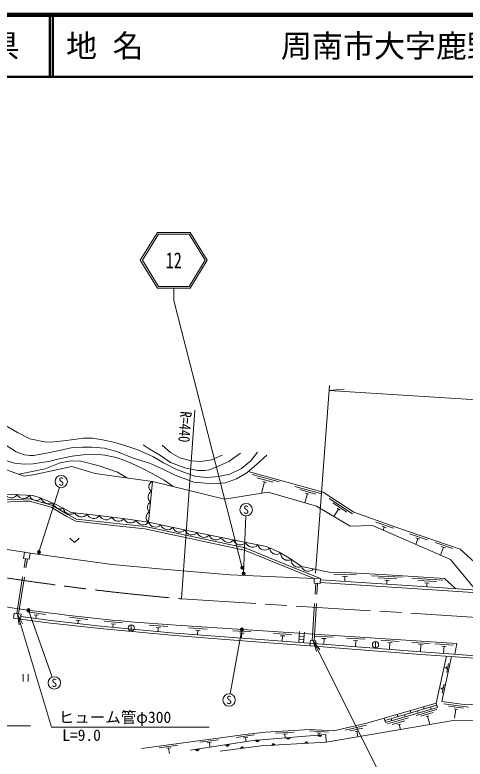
# Model space of a CAD drawing. Units: millimetres at full size, sheet at 1:1000; details may follow other scales. Extents: x 40000 to 680000, y 20000 to 380000.
# Drawn here: x 362131 to 434725, y 260073 to 380000 of the extents above; entities that cross this region are included whole.
import ezdxf
from ezdxf.enums import TextEntityAlignment as Align

# ---------------------------------------------------------------- set-up
doc = ezdxf.new("R2010")
doc.units = ezdxf.units.MM
doc.header["$LTSCALE"] = 1000
doc.linetypes.add('CHAIN', pattern=[18.5, 12, -1.5, 3.5, -1.5])
doc.linetypes.add('DASHED', pattern=[7.5, 6, -1.5])
for name, color, linetype, lineweight in [('M-BGD', 7, 'Continuous', 13), ('M-BMK', 2, 'CHAIN', 13), ('M-STR-HTXT', 7, 'Continuous', 13), ('M-STR-STRC', 7, 'Continuous', 13), ('M-TTL', 2, 'Continuous', 140), ('M-TTL-LINE', 7, 'Continuous', 50)]:
    doc.layers.add(name, color=color, linetype=linetype, lineweight=lineweight)
doc.layers.add('M-TTL-TXT', color=7, linetype='Continuous')
doc.styles.add('ＭＳ ゴシック', font='')
doc.styles.get('ＭＳ ゴシック').set_extended_font_data('MS Gothic')

# ---------------------------------------------------------------- blocks, each defined once
blk = doc.blocks.new('open_arrow')
at = {"color": 0, "linetype": 'Continuous', "lineweight": -2}
blk.add_lwpolyline([(7.5, 1.25), (0, 0), (7.5, -1.25)], dxfattribs=at)

msp = doc.modelspace()

# ---------------------------------------------------------------- hatches: boundary and pattern name
at = {"layer": 'M-BGD'}
for points in [[(410994, 263934), (411617, 263986, -0.84072)], [(400923, 263106), (401546, 263157, -0.84072)], [(405917, 263517), (406541, 263568, -0.84072)], [(408947, 262617, -0.4608), (409135, 262863, -0.4608), (409348, 262639)], [(391228, 261645), (391847, 261740, -0.84072)], [(396094, 262391), (396712, 262486, -0.84072)], [(398586, 261798, -0.4608), (398754, 262057, -0.4608), (398984, 261850)], [(403603, 262320, -0.4608), (403791, 262566, -0.4608), (404004, 262343)]]:
    msp.add_hatch(color=256, dxfattribs=at).paths.add_polyline_path(points)
at = {"layer": 'M-STR-HTXT'}
for points in [[(366240, 293536, -0.41421), (366130, 293200, -0.41421), (365794, 293309, -1)], [(399019, 291027, -1), (398580, 290788, -0.41421), (398680, 291127, -0.41421)], [(399205, 290153, -1), (398834, 289817, -1)], [(364194, 283858, -1), (364413, 284308, -1)], [(398519, 280826, -1), (398933, 281106, -0.41421), (398867, 280759, -0.41421)]]:
    msp.add_hatch(color=256, dxfattribs=at).paths.add_polyline_path(points)

# ---------------------------------------------------------------- linework, layer by layer
at = {"layer": 'M-BGD'}
for p, q in [((404716, 304732), (400377, 305928)), ((383686, 298245), (384330, 304834)), ((403768, 304682), (401165, 305399)), ((402387, 304751), (401886, 302935)), ((402691, 304667), (402083, 304835)), ((411627, 302826), (407289, 304022)), ((410680, 302776), (408077, 303494)), ((409298, 302846), (408900, 301400)), ((409602, 302762), (408995, 302929)), ((416543, 299624), (412782, 302094)), ((415626, 299867), (413369, 301349)), ((414333, 300357), (413561, 299181)), ((414596, 300184), (414070, 300530)), ((423185, 297264), (420355, 298259)), ((422000, 297362), (421340, 297594)), ((421670, 297478), (421494, 296977)), ((428616, 295411), (425777, 296379)), ((427431, 295498), (426769, 295724)), ((427100, 295611), (426779, 294669)), ((432729, 294010), (429889, 294978)), ((431212, 294210), (430774, 292925)), ((431543, 294097), (430881, 294323)), ((417134, 289784), (413535, 289879)), ((415747, 289520), (414907, 289542)), ((415327, 289531), (415305, 288688)), ((424649, 289369), (419655, 289617)), ((423635, 289119), (420639, 289268)), ((431112, 288908), (426123, 289234)), ((422472, 288876), (421773, 288911)), ((422122, 288894), (422090, 288245)), ((430095, 288673), (427101, 288869)), ((428928, 288449), (428229, 288495)), ((428578, 288472), (428536, 287824)), ((367111, 283388), (364140, 283805)), ((365931, 283251), (365238, 283348)), ((365584, 283299), (365501, 282711)), ((373890, 282571), (370911, 282923)), ((372713, 282408), (372017, 282490)), ((372365, 282449), (372300, 281903)), ((379504, 282009), (376519, 282306)), ((378330, 281824), (377633, 281894)), ((377982, 281859), (377927, 281312)), ((380899, 281701), (380899, 280701)), ((386777, 281432), (383785, 281658)), ((385608, 281220), (384910, 281273)), ((385259, 281246), (385212, 280627)), ((393157, 281026), (390163, 281220)), ((391990, 280801), (391291, 280847)), ((391641, 280824), (391593, 280095)), ((400250, 280567), (397256, 280761)), ((399083, 280342), (398385, 280387)), ((398734, 280364), (398682, 279561)), ((406809, 280142), (403816, 280336)), ((405642, 279917), (404944, 279962)), ((405293, 279939), (405237, 279067)), ((408020, 280616), (407888, 278867)), ((407963, 279864), (408761, 279804)), ((408817, 280556), (408686, 278806)), ((413508, 279708), (410514, 279902)), ((412341, 279483), (411642, 279528)), ((411991, 279505), (411930, 278562)), ((418619, 279376), (415625, 279570)), ((407925, 279365), (408723, 279305)), ((417452, 279151), (416753, 279197)), ((417103, 279174), (417038, 278168)), ((420276, 279032), (420276, 278032)), ((424115, 279020), (421122, 279214)), ((422948, 278795), (422250, 278841)), ((422599, 278818), (422529, 277743)), ((429105, 278697), (426111, 278891)), ((427938, 278472), (427239, 278517)), ((427589, 278495), (427515, 277360)), ((432842, 278455), (429848, 278649)), ((431675, 278230), (430977, 278275)), ((431326, 278252), (431251, 277089)), ((431706, 274802), (431327, 274883)), ((431670, 274631), (431743, 274973)), ((431755, 274025), (432068, 275492)), ((363488, 273759), (363488, 272559)), ((364288, 273759), (364288, 272559)), ((430992, 271452), (430593, 271537)), ((430955, 271281), (431028, 271623)), ((431041, 270675), (431354, 272142)), ((430161, 268746), (421767, 266307)), ((430059, 269098), (430263, 268394)), ((435278, 268451), (431316, 269000)), ((430263, 268394), (421869, 265955)), ((425890, 267886), (425992, 267534)), ((430173, 268055), (426812, 267079)), ((427048, 267841), (427150, 267489)), ((429585, 267572), (427568, 266986)), ((428002, 268500), (428104, 268148)), ((429161, 268455), (429263, 268103)), ((434445, 268264), (432067, 268593)), ((433492, 268093), (432937, 268170)), ((433215, 268131), (433009, 266645)), ((421664, 266659), (421869, 265955)), ((425583, 266722), (422222, 265745)), ((422823, 266614), (422925, 266262)), ((424994, 266238), (422978, 265652)), ((423777, 267272), (423879, 266921)), ((424935, 267228), (425038, 266876)), ((428895, 267059), (428425, 266923)), ((428660, 266991), (429053, 265638)), ((418824, 265529), (415410, 264758)), ((418208, 265082), (416159, 264620)), ((424305, 265726), (423834, 265589)), ((424070, 265657), (424309, 264834)), ((400781, 263976), (397808, 263574)), ((407156, 264440), (404162, 264253)), ((406023, 264129), (405325, 264085)), ((405674, 264107), (405712, 263500)), ((412680, 264436), (409685, 264607)), ((411518, 264262), (410819, 264302)), ((411617, 263986), (410994, 263934)), ((411168, 264282), (411149, 263947)), ((417488, 264612), (417011, 264504)), ((417249, 264558), (417450, 263672)), ((394941, 263187), (391968, 262786)), ((393833, 262796), (393140, 262702)), ((393486, 262749), (393587, 262007)), ((399674, 263584), (398980, 263490)), ((399327, 263537), (399413, 262900)), ((401546, 263157), (400923, 263106)), ((406541, 263568), (405917, 263517)), ((388379, 262301), (385406, 261900)), ((387272, 261910), (386578, 261816)), ((386925, 261863), (387041, 261003)), ((391847, 261740), (391228, 261645)), ((396712, 262486), (396094, 262391)), ((398586, 261798), (398984, 261850)), ((403603, 262320), (404004, 262343)), ((408947, 262617), (409348, 262639))]:
    msp.add_line(p, q, dxfattribs=at)
at = {"layer": 'M-BGD', "linetype": 'DASHED'}
for p, q in [((362431, 283519), (363852, 292372)), ((362728, 283475), (364149, 292329)), ((410075, 279163), (410639, 288412)), ((410374, 279140), (410939, 288393))]:
    msp.add_line(p, q, dxfattribs=at)
at = {"layer": 'M-BGD'}
for points in [[(401250, 309514), (400156, 308118), (398683, 306911), (396796, 306006), (394984, 305591), (393172, 305440), (391284, 305629), (388189, 306723), (386112, 307817), (384489, 308760), (381955, 309894), (379841, 310611), (378251, 311067), (376250, 311520), (374665, 311771), (373189, 311788), (371644, 311574), (369956, 311337), (368435, 311194), (367175, 311147), (364537, 311669), (362564, 312714), (360088, 314169)], [(402773, 309063), (401109, 307569), (399517, 306219), (397877, 305231), (396068, 304580), (394066, 304412), (390975, 304725), (387960, 305834), (385765, 306894), (383830, 307764), (381201, 308559), (378572, 309644), (376594, 310174), (374539, 310368), (373044, 310344), (371428, 310271), (369306, 309789), (366963, 309307), (365130, 309018), (364544, 308980), (363696, 309086), (362320, 309585), (360534, 310794)], [(398532, 309401), (396607, 308005), (395172, 307364), (393511, 306685), (392681, 306572), (391624, 306572), (389699, 306949), (387245, 307892), (385622, 308986), (383772, 310080), (382790, 310721)], [(395554, 309037), (393813, 308307), (392190, 308043), (390529, 308156), (388717, 308609), (387245, 309477), (385886, 310646)], [(344380, 300753), (347966, 303629), (349579, 306188), (351855, 307626), (355140, 308656), (363632, 305683), (365081, 305900), (371318, 307249), (375082, 306103), (384330, 304834), (395941, 301963), (402948, 303108), (410787, 300838), (416215, 297596), (419805, 297714), (432392, 292218), (436472, 287299)], [(387651, 304013), (386224, 305042), (384244, 306096), (382580, 306976), (381013, 307734), (379423, 308370), (378174, 308737), (376608, 309031), (374993, 309202), (373573, 309177), (371371, 308884), (369291, 308468), (367599, 308052), (366400, 307881), (365079, 307661), (363635, 307612), (362064, 307761), (360008, 308421), (358589, 308812), (357634, 309057), (356459, 309081), (355779, 309101), (355027, 308917), (354217, 308367)], [(380159, 305407), (378669, 306311), (375735, 307344), (372766, 308104), (371175, 308143), (369428, 307811), (367041, 306869), (362830, 305964)], [(306802, 306416), (318142, 303030), (321463, 302039), (342394, 298367), (350968, 300770), (360302, 301496), (363600, 301630), (364479, 301660), (366639, 301041), (367964, 300664), (370378, 299242), (371955, 298403), (378017, 297729), (383096, 297204), (399155, 293767), (405504, 291188), (410409, 289195)], [(306945, 306739), (318242, 303366), (321543, 302380), (342376, 298725), (350906, 301117), (360281, 301845), (363587, 301980), (364522, 302012), (366735, 301378), (368103, 300988), (370549, 299548), (372061, 298744), (378054, 298077), (383151, 297550), (399258, 294103), (405635, 291512), (411409, 289166)], [(463685, 286586), (461352, 289044), (459775, 289081), (456674, 288028), (444299, 289637), (439070, 289239), (433944, 293912), (423390, 297509), (416758, 299842), (411821, 303084), (399722, 306420)], [(433252, 287516), (431402, 289189), (422167, 289793), (415342, 290131), (412821, 290197), (408323, 291113), (406412, 292450), (404759, 293402), (402694, 294316), (399167, 295011), (391226, 296652), (383654, 298252), (379945, 298818), (376511, 299241), (373216, 299609), (371198, 299838), (368795, 301085), (366186, 302176), (365012, 302572), (360724, 302775), (357882, 302701), (353676, 302287), (347389, 301604)], [(321463, 302039), (335566, 298770), (348840, 295933), (352570, 295172), (362595, 293569), (363659, 293415)], [(370976, 295663), (371726, 294963), (372476, 295663)], [(364597, 293279), (369610, 292555), (377825, 291452), (385973, 290707), (396865, 289768), (410409, 289195)], [(411372, 288544), (433557, 287096), (448110, 286112), (464429, 285185)], [(411396, 288943), (433584, 287495), (448135, 286511), (464452, 285585)], [(363087, 283044), (367474, 282439), (375949, 281498), (387942, 280371), (400938, 279391), (413100, 278474), (426921, 277403), (439381, 276500), (455190, 275052), (462371, 274452)], [(363029, 282648), (367425, 282042), (375908, 281100), (387908, 279972), (400908, 278992), (409714, 278328)], [(388159, 281651), (433367, 278721), (433066, 276958)], [(410612, 278260), (413069, 278075), (426891, 277004), (439349, 276102), (455155, 274653), (462474, 274042), (465911, 272727), (478391, 269772), (486255, 269185), (491916, 269702), (494575, 268911), (498300, 265849)], [(431715, 276654), (430059, 269098), (418872, 265847), (413483, 264631), (409752, 264843), (402548, 264392), (399263, 264013), (382568, 261759)], [(509930, 269061), (504089, 266612), (502181, 266612), (497996, 265144), (494047, 268414), (492689, 269011), (489535, 269305), (487003, 268405), (480645, 267953), (476185, 266810), (474179, 269569), (470579, 268238), (466131, 268048), (461787, 270148), (454743, 270177), (434967, 268797), (430973, 269351), (432519, 276596)], [(412331, 262804), (432810, 266275), (440886, 266397), (451412, 266061), (462070, 266734), (472036, 264825), (475375, 264911), (480906, 265728), (485556, 266985), (489439, 268205), (491775, 268516), (494288, 268215)], [(395246, 261362), (401843, 262223), (412331, 262804), (412262, 264039), (400556, 263076), (390389, 261516)]]:
    msp.add_lwpolyline(points, dxfattribs=at)
for points in [[(364454, 292285), (364597, 293279), (363659, 293415), (363516, 292421)], [(410363, 288429), (411361, 288368), (411409, 289166), (410411, 289227)], [(363142, 283414), (363023, 282606), (361886, 282763), (361999, 283582)], [(409779, 279185), (409714, 278328), (410612, 278260), (410677, 279117)]]:
    msp.add_lwpolyline(points, close=True, dxfattribs=at)
for centre in [(380899, 281201), (420276, 278532)]:
    msp.add_circle(centre, 500, dxfattribs=at)
for centre, radius, start, end in [((384644, 303980), 910, 110.1562, 238.68459), ((361533, 303311), 1152, 207.98623, 327.46737), ((363531, 303232), 1160, 207.77138, 326.801), ((365546, 302839), 1072, 193.07404, 317.43879), ((384593, 302322), 977, 115.60942, 233.2314), ((367624, 302603), 1378, 200.80186, 293.81045), ((369527, 301867), 1445, 201.30656, 287.0478), ((384559, 300665), 1034, 122.20049, 226.64033), ((371080, 300658), 1142, 188.69231, 308.76721), ((384273, 299030), 980, 115.6124, 233.22842), ((372854, 300242), 1160, 204.10872, 323.13834), ((374842, 300019), 1160, 204.10872, 323.13834), ((376830, 299786), 1156, 203.59232, 322.86273), ((378816, 299550), 1160, 203.47665, 322.50627), ((380811, 299275), 1157, 201.88204, 321.09148), ((382788, 298977), 1159, 201.70705, 320.80715), ((384786, 298614), 1160, 198.55442, 317.58405), ((386743, 298201), 1160, 198.55442, 317.58405), ((388700, 297787), 1160, 198.55442, 317.58405), ((390658, 297376), 1162, 198.65234, 317.56301), ((392615, 296966), 1160, 198.81394, 317.84356), ((394573, 296561), 1160, 198.81394, 317.84356), ((396532, 296157), 1160, 198.81394, 317.84356), ((398491, 295753), 1161, 198.87578, 317.87963), ((400447, 295359), 1160, 199.33311, 318.36273), ((402398, 294870), 1120, 194.55959, 315.94991), ((404318, 294181), 1119, 184.63187, 306.07509), ((406127, 293265), 1150, 179.3931, 299.02455), ((407841, 292169), 1160, 175.52228, 294.5519), ((409421, 291491), 1160, 198.9756, 318.00522), ((407846, 592970), 311941, 257.66711, 266.38164), ((411301, 264014), 318, 194.59446, 354.81219), ((401230, 263186), 318, 194.59446, 354.81219), ((406225, 263597), 318, 194.59446, 354.81219), ((409146, 262659), 203, 354.21261, 192.13599), ((391529, 261746), 318, 198.61012, 358.82785), ((396395, 262493), 318, 198.61012, 358.82785), ((398781, 261855), 203, 358.46847, 196.39185), ((403802, 262363), 203, 354.21261, 192.13599)]:
    msp.add_arc(centre, radius, start, end, dxfattribs=at)
at = {"layer": 'M-BMK'}
msp.add_line((389018, 285899), (499690, 278944), dxfattribs=at)
msp.add_arc((427080, 724249), 440000, 255.98361, 265.03737, dxfattribs=at)
at = {"layer": 'M-STR-HTXT'}
for p, q in [((398800, 290908), (387749, 333956)), ((410618, 290017), (412834, 320275)), ((412775, 319475), (415223, 319663)), ((412775, 319475), (501885, 313875)), ((389018, 285899), (391122, 316322)), ((366017, 293423), (369302, 303842)), ((399019, 289985), (399378, 299264)), ((364304, 284083), (368153, 273295)), ((398726, 280966), (396842, 270589))]:
    msp.add_line(p, q, dxfattribs=at)
for points in [[(336839, 288291), (339236, 265443), (364648, 265443)], [(362570, 283498), (368031, 265203), (393443, 265203)], [(410228, 279151), (421829, 255985), (456927, 255985)]]:
    msp.add_lwpolyline(points, dxfattribs=at)
for centre in [(366017, 293423), (398800, 290908), (399019, 289985), (364304, 284083), (398726, 280966)]:
    msp.add_circle(centre, 250, dxfattribs=at)
at = {"layer": 'M-STR-STRC'}
for p, q in [((385113, 344956), (382349, 340456)), ((385281, 344656), (382701, 340456)), ((385113, 344956), (390385, 344956)), ((385281, 344656), (390217, 344656)), ((392797, 340456), (390217, 344656)), ((393149, 340456), (390385, 344956)), ((382349, 340456), (385113, 335956)), ((382701, 340456), (385281, 336256)), ((390217, 336256), (392797, 340456)), ((390385, 335956), (393149, 340456)), ((385113, 335956), (390385, 335956)), ((385281, 336256), (390217, 336256)), ((387749, 335956), (387749, 333956))]:
    msp.add_line(p, q, dxfattribs=at)
for centre in [(369603, 304796), (399417, 300263), (368489, 272353), (396664, 269605)]:
    msp.add_circle(centre, 1000, dxfattribs=at)
at = {"layer": 'M-TTL'}
msp.add_line((680000, 380000), (40000, 380000), dxfattribs=at)
at = {"layer": 'M-TTL-LINE'}
for p, q in [((367750, 380000), (367750, 370000)), ((368250, 380000), (368250, 370000)), ((40000, 370000), (680000, 370000))]:
    msp.add_line(p, q, dxfattribs=at)

# ---------------------------------------------------------------- block references
at = {"layer": 'M-STR-HTXT', "xscale": 240, "yscale": 240}
for p, rotation in [((362570, 283498), 286.6), ((410228, 279151), 296.6)]:
    msp.add_blockref('open_arrow', p, dxfattribs=dict(at, rotation=rotation))

# ---------------------------------------------------------------- texts
at = {"layer": 'M-STR-HTXT', "style": 'ＭＳ ゴシック', "width": 0.8}
msp.add_text('R=440', height=1833, rotation=266.043, dxfattribs=at).set_placement((390664, 316037), align=Align.TOP_LEFT)
at = {"layer": 'M-STR-HTXT', "style": 'ＭＳ ゴシック'}
msp.add_text('ヒューム管φ300', height=1833, dxfattribs=at).set_placement((369196, 265356), align=Align.BOTTOM_LEFT)
msp.add_text('L=9.0', height=1833, dxfattribs=at).set_placement((369766, 264851), align=Align.TOP_LEFT)
at = {"layer": 'M-STR-STRC', "style": 'ＭＳ ゴシック', "width": 0.75}
msp.add_text('12', height=2566, dxfattribs=at).set_placement((387749, 340456), align=Align.MIDDLE_CENTER)
at = {"layer": 'M-STR-STRC', "style": 'ＭＳ ゴシック'}
for p in [(369603, 304796), (399417, 300263), (368489, 272353), (396664, 269605)]:
    msp.add_text('S', height=1320, dxfattribs=at).set_placement(p, align=Align.MIDDLE_CENTER)
at = {"layer": 'M-TTL-TXT', "style": 'ＭＳ ゴシック'}
msp.add_text('山\u3000口\u3000県', height=3666, dxfattribs=at).set_placement((350375, 375000), align=Align.MIDDLE_CENTER)
for s, p in [('地 名', (370380, 375000)), ('周南市大字鹿野上', (405024, 375000))]:
    msp.add_text(s, height=3666, dxfattribs=at).set_placement(p, align=Align.MIDDLE_LEFT)

doc.saveas('drawing.dxf')
